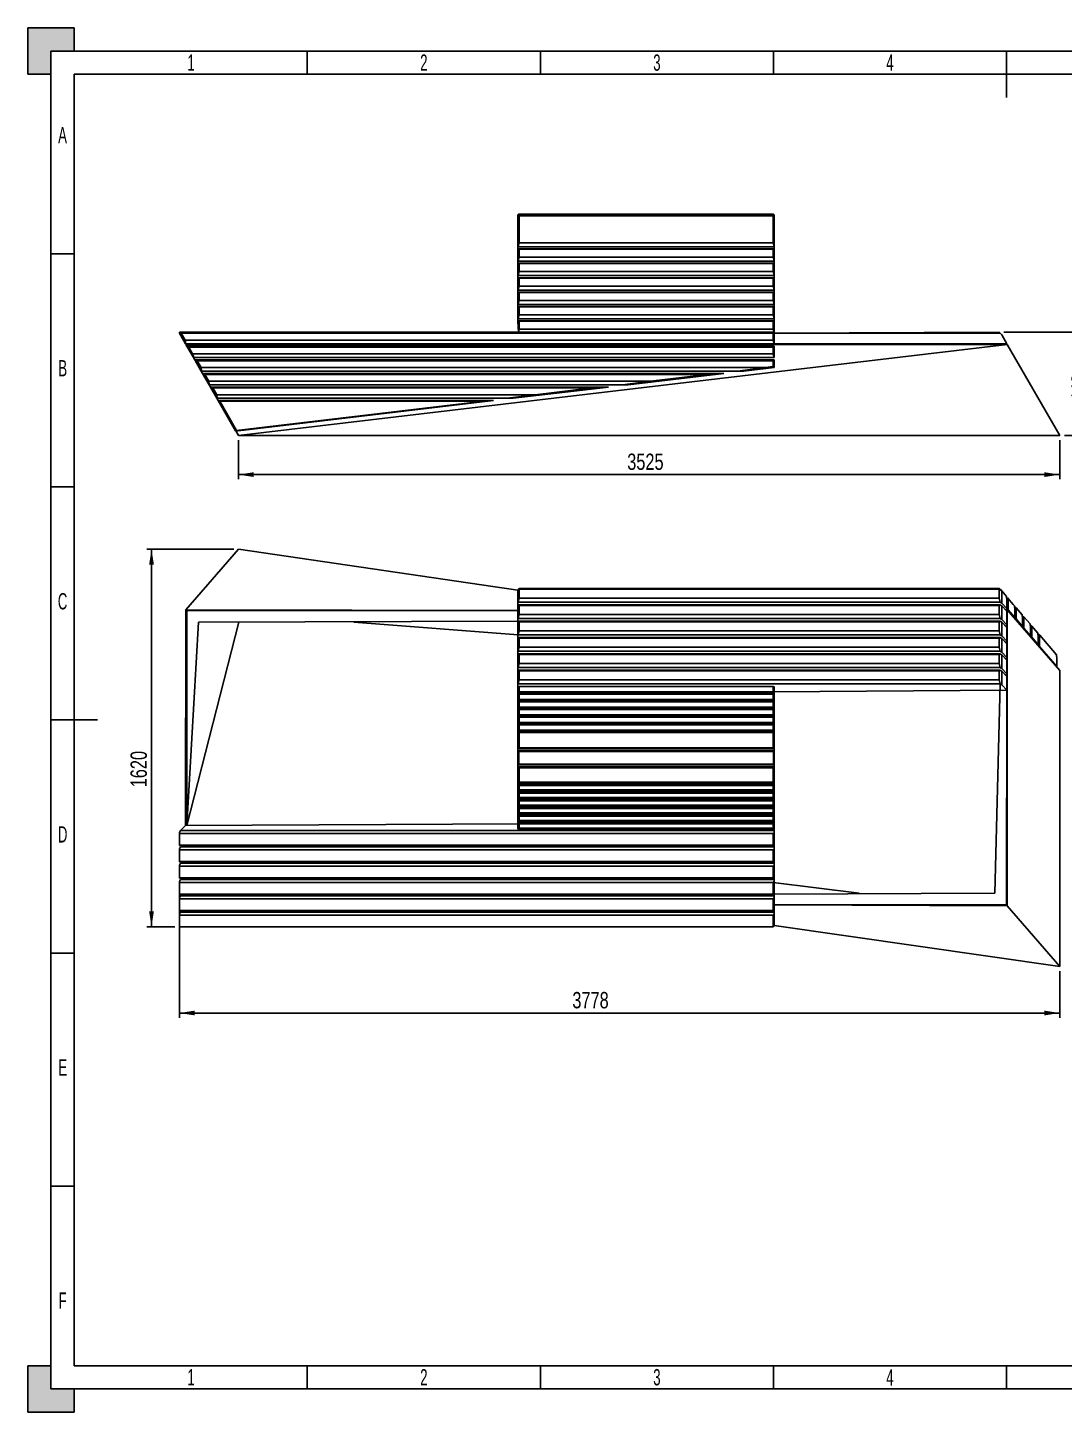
# Model space of a CAD drawing. Extents: x 0 to 420, y 0 to 297.
# Drawn here: x 0 to 222.5, y 0 to 297 of the extents above; entities that cross this region are included whole.
import ezdxf

# ---------------------------------------------------------------- set-up
doc = ezdxf.new("R2010")
doc.units = 0
doc.layers.get('0').update_dxf_attribs({"linetype": 'CONTINUOUS'})
doc.styles.add('SLDTEXTSTYLE0', font='TXT', dxfattribs={"width": 0.75})
doc.styles.add('SLDTEXTSTYLE2', font='TXT', dxfattribs={"width": 0.605})
doc.dimstyles.new('SLDDIMSTYLE0', dxfattribs={"dimtxt": 3.5, "dimasz": 3.302, "dimexe": 0, "dimexo": 0.0625, "dimgap": 0.875, "dimtad": 1, "dimlfac": 20, "dimrnd": 1e-09, "dimzin": 12, "dimdsep": 46, "dimtxsty": 'SLDTEXTSTYLE0', "dimsah": 1, "dimcen": 0.09, "dimadec": 0, "dimazin": 0, "dimtfac": 1, "dimtmove": 0, "dimatfit": 0, "dimfxl": 1, "dimtolj": 1, "dimtzin": 12, "dimarcsym": 0})
doc.dimstyles.new('SLDDIMSTYLE1', dxfattribs={"dimtxt": 3.5, "dimasz": 3.302, "dimexe": 0, "dimexo": 0.0625, "dimgap": 0.875, "dimtad": 1, "dimdec": 0, "dimlfac": 20, "dimrnd": 1e-09, "dimzin": 12, "dimdsep": 46, "dimtxsty": 'SLDTEXTSTYLE0', "dimsah": 1, "dimcen": 0.09, "dimadec": 0, "dimazin": 0, "dimtfac": 1, "dimtdec": 0, "dimtofl": 0, "dimtmove": 0, "dimatfit": 3, "dimfxl": 1, "dimtolj": 1, "dimtzin": 12, "dimarcsym": 0})

# ---------------------------------------------------------------- blocks, each defined once
blk = doc.blocks.new('_D')
at = {"color": 7, "linetype": 'Continuous'}
for p, q in [((209.45, 231.71), (229.5, 231.71)), ((228.5, 231.71), (228.5, 209.56)), ((222.49, 209.56), (229.5, 209.56))]:
    blk.add_line(p, q, dxfattribs=at)
for points in [[(228.5, 231.71), (227.99, 228.41), (229.01, 228.41)], [(228.5, 209.56), (229.01, 212.86), (227.99, 212.86)]]:
    blk.add_solid(points, dxfattribs=at)
at = {"color": 7, "linetype": 'Continuous', "insert": (223.99, 216.83), "char_height": 3.5, "attachment_point": 1, "rotation": 90, "style": 'SLDTEXTSTYLE0'}
blk.add_mtext('443', dxfattribs=at)
blk = doc.blocks.new('_D_1')
at = {"color": 7, "linetype": 'Continuous'}
for p, q in [((45.24, 208.56), (45.24, 200.17)), ((221.49, 208.56), (221.49, 200.17)), ((221.49, 201.17), (45.24, 201.17))]:
    blk.add_line(p, q, dxfattribs=at)
for points in [[(45.24, 201.17), (48.55, 200.66), (48.55, 201.68)], [(221.49, 201.17), (218.18, 201.68), (218.18, 200.66)]]:
    blk.add_solid(points, dxfattribs=at)
at = {"color": 7, "linetype": 'Continuous', "insert": (128.67, 205.68), "char_height": 3.5, "attachment_point": 1, "style": 'SLDTEXTSTYLE0'}
blk.add_mtext('3525', dxfattribs=at)
blk = doc.blocks.new('_D_2')
at = {"color": 7, "linetype": 'Continuous'}
for p, q in [((44.24, 185.18), (25.61, 185.18)), ((26.61, 185.18), (26.61, 104.19)), ((31.64, 104.19), (25.61, 104.19))]:
    blk.add_line(p, q, dxfattribs=at)
for points in [[(26.61, 185.18), (26.1, 181.88), (27.12, 181.88)], [(26.61, 104.19), (27.12, 107.5), (26.1, 107.5)]]:
    blk.add_solid(points, dxfattribs=at)
at = {"color": 7, "linetype": 'Continuous', "insert": (22.1, 134.09), "char_height": 3.5, "attachment_point": 1, "rotation": 90, "style": 'SLDTEXTSTYLE0'}
blk.add_mtext('1620', dxfattribs=at)
blk = doc.blocks.new('_D_3')
at = {"color": 7, "linetype": 'Continuous'}
for p, q in [((32.58, 113.64), (32.58, 84.68)), ((221.49, 94.68), (221.49, 84.68)), ((32.58, 85.68), (221.49, 85.68))]:
    blk.add_line(p, q, dxfattribs=at)
for points in [[(32.58, 85.68), (35.88, 85.17), (35.88, 86.19)], [(221.49, 85.68), (218.18, 86.19), (218.18, 85.17)]]:
    blk.add_solid(points, dxfattribs=at)
at = {"color": 7, "linetype": 'Continuous', "insert": (116.9, 90.19), "char_height": 3.5, "attachment_point": 1, "style": 'SLDTEXTSTYLE0'}
blk.add_mtext('3778', dxfattribs=at)

msp = doc.modelspace()

# ---------------------------------------------------------------- hatches: boundary and pattern name
at = {"linetype": 'Continuous'}
for points in [[(10.04258, 292.03425), (10.04258, 297.03425), (0.04258, 297.03425), (0.04258, 287.03425), (5.04258, 287.03425), (5.04258, 292.03425)], [(5.04258, 10.03425), (0.04258, 10.03425), (0.04258, 0.03425), (10.04258, 0.03425), (10.04258, 5.03425), (5.04258, 5.03425)]]:
    msp.add_hatch(color=7, dxfattribs=at).paths.add_polyline_path(points, flags=0)

# ---------------------------------------------------------------- linework, layer by layer
at = {"color": 7, "linetype": 'Continuous'}
for p, q in [((0.04258, 297.03425), (0.04258, 287.03425)), ((10.04258, 297.03425), (0.04258, 297.03425)), ((10.04258, 292.03425), (10.04258, 297.03425)), ((415.04258, 292.03425), (5.04258, 292.03425)), ((5.04258, 292.03425), (5.04258, 5.03425)), ((5.04258, 287.03425), (5.04258, 292.03425)), ((5.04258, 292.03425), (10.04258, 292.03425)), ((60.04258, 287.03425), (60.04258, 292.03425)), ((110.04258, 292.03425), (110.04258, 287.03425)), ((160.04258, 287.03425), (160.04258, 292.03425)), ((210.04258, 292.03425), (210.04258, 282.03425)), ((0.04258, 287.03425), (5.04258, 287.03425)), ((410.04258, 287.03425), (10.04258, 287.03425)), ((10.04258, 287.03425), (10.04258, 10.03425)), ((105.38651, 257.02449), (105.23651, 256.8745)), ((105.23651, 256.8745), (160.23651, 256.8745)), ((105.23651, 256.8745), (105.23651, 256.6245)), ((105.23651, 256.6245), (105.33034, 256.71833)), ((105.23651, 250.00239), (105.23651, 256.6245)), ((105.33034, 256.71833), (105.48651, 256.65376)), ((105.33034, 256.71833), (160.14267, 256.71833)), ((105.38651, 257.02449), (160.08651, 257.02449)), ((105.48651, 256.65376), (105.48651, 250.89757)), ((159.98651, 256.65376), (105.48651, 256.65376)), ((159.98651, 256.65376), (160.14267, 256.71833)), ((159.98651, 250.89757), (159.98651, 256.65376)), ((160.23651, 256.8745), (160.08651, 257.02449)), ((160.14267, 256.71833), (160.23651, 256.6245)), ((160.23651, 256.6245), (160.23651, 256.8745)), ((160.23651, 256.6245), (160.23651, 250.00239)), ((105.27221, 250.0381), (105.23651, 250.00239)), ((105.23651, 249.48735), (105.23651, 250.00239)), ((105.23651, 249.48735), (105.33034, 249.58119)), ((105.23651, 246.91216), (105.23651, 249.48735)), ((105.27221, 250.0381), (105.48651, 250.89757)), ((160.2008, 250.0381), (105.27221, 250.0381)), ((105.33034, 249.58119), (105.48651, 249.51661)), ((105.33034, 249.58119), (160.14267, 249.58119)), ((105.48651, 250.89757), (159.98651, 250.89757)), ((105.48651, 249.51661), (105.48651, 247.80735)), ((159.98651, 249.51661), (105.48651, 249.51661)), ((159.98651, 250.89757), (160.2008, 250.0381)), ((159.98651, 249.51661), (160.14267, 249.58119)), ((159.98651, 247.80735), (159.98651, 249.51661)), ((160.14267, 249.58119), (160.23651, 249.48735)), ((160.23651, 250.00239), (160.2008, 250.0381)), ((160.23651, 250.00239), (160.23651, 249.48735)), ((160.23651, 249.48735), (160.23651, 246.91216)), ((5.04258, 248.53425), (10.04258, 248.53425)), ((105.27221, 246.94787), (105.23651, 246.91216)), ((105.23651, 246.39712), (105.23651, 246.91216)), ((105.27221, 246.94787), (105.48651, 247.80735)), ((160.2008, 246.94787), (105.27221, 246.94787)), ((105.48651, 247.80735), (159.98651, 247.80735)), ((159.98651, 247.80735), (160.2008, 246.94787)), ((160.23651, 246.91216), (160.2008, 246.94787)), ((160.23651, 246.91216), (160.23651, 246.39712)), ((105.23651, 246.39712), (105.33034, 246.49096)), ((105.23651, 243.82193), (105.23651, 246.39712)), ((105.27221, 243.85764), (105.23651, 243.82193)), ((105.23651, 243.30689), (105.23651, 243.82193)), ((105.48651, 244.71712), (105.27221, 243.85764)), ((160.2008, 243.85764), (105.27221, 243.85764)), ((105.33034, 246.49096), (105.48651, 246.42639)), ((105.33034, 246.49096), (160.14267, 246.49096)), ((105.48651, 246.42639), (105.48651, 244.71712)), ((159.98651, 246.42639), (105.48651, 246.42639)), ((105.48651, 244.71712), (159.98651, 244.71712)), ((160.14267, 246.49096), (159.98651, 246.42639)), ((159.98651, 244.71712), (159.98651, 246.42639)), ((159.98651, 244.71712), (160.2008, 243.85764)), ((160.14267, 246.49096), (160.23651, 246.39712)), ((160.23651, 243.82193), (160.2008, 243.85764)), ((160.23651, 246.39712), (160.23651, 243.82193)), ((160.23651, 243.82193), (160.23651, 243.30689)), ((105.23651, 243.30689), (105.33034, 243.40073)), ((105.23651, 240.7317), (105.23651, 243.30689)), ((105.27221, 240.76741), (105.23651, 240.7317)), ((105.23651, 240.21666), (105.23651, 240.7317)), ((105.48651, 241.62689), (105.27221, 240.76741)), ((160.2008, 240.76741), (105.27221, 240.76741)), ((105.33034, 243.40073), (105.48651, 243.33616)), ((105.33034, 243.40073), (160.14267, 243.40073)), ((105.48651, 243.33616), (105.48651, 241.62689)), ((159.98651, 243.33616), (105.48651, 243.33616)), ((105.48651, 241.62689), (159.98651, 241.62689)), ((160.14267, 243.40073), (159.98651, 243.33616)), ((159.98651, 241.62689), (159.98651, 243.33616)), ((159.98651, 241.62689), (160.2008, 240.76741)), ((160.14267, 243.40073), (160.23651, 243.30689)), ((160.23651, 240.7317), (160.2008, 240.76741)), ((160.23651, 243.30689), (160.23651, 240.7317)), ((160.23651, 240.7317), (160.23651, 240.21666)), ((105.23651, 240.21666), (105.33034, 240.3105)), ((105.23651, 237.64147), (105.23651, 240.21666)), ((105.27221, 237.67718), (105.23651, 237.64147)), ((105.23651, 237.12644), (105.23651, 237.64147)), ((105.48651, 238.53666), (105.27221, 237.67718)), ((160.2008, 237.67718), (105.27221, 237.67718)), ((105.33034, 240.3105), (105.48651, 240.24593)), ((105.33034, 240.3105), (160.14267, 240.3105)), ((105.48651, 240.24593), (105.48651, 238.53666)), ((159.98651, 240.24593), (105.48651, 240.24593)), ((105.48651, 238.53666), (159.98651, 238.53666)), ((160.14267, 240.3105), (159.98651, 240.24593)), ((159.98651, 238.53666), (159.98651, 240.24593)), ((159.98651, 238.53666), (160.2008, 237.67718)), ((160.14267, 240.3105), (160.23651, 240.21666)), ((160.23651, 237.64147), (160.2008, 237.67718)), ((160.23651, 240.21666), (160.23651, 237.64147)), ((160.23651, 237.64147), (160.23651, 237.12644)), ((105.23651, 237.12644), (105.33034, 237.22027)), ((105.23651, 234.55125), (105.23651, 237.12644)), ((105.48651, 235.44643), (105.27221, 234.58695)), ((105.33034, 237.22027), (105.48651, 237.1557)), ((105.33034, 237.22027), (160.14267, 237.22027)), ((105.48651, 237.1557), (105.48651, 235.44643)), ((159.98651, 237.1557), (105.48651, 237.1557)), ((105.48651, 235.44643), (159.98651, 235.44643)), ((160.14267, 237.22027), (159.98651, 237.1557)), ((159.98651, 235.44643), (159.98651, 237.1557)), ((159.98651, 235.44643), (160.2008, 234.58695)), ((160.14267, 237.22027), (160.23651, 237.12644)), ((160.23651, 237.12644), (160.23651, 234.55125)), ((32.63954, 231.71102), (32.58153, 231.49451)), ((32.98347, 231.50376), (32.63954, 231.71102)), ((32.63954, 231.71102), (159.98651, 231.71102)), ((105.27221, 234.58695), (105.23651, 234.55125)), ((105.23651, 234.03621), (105.23651, 234.55125)), ((105.23651, 234.03621), (105.33034, 234.13004)), ((105.32564, 231.71102), (105.23651, 234.03621)), ((160.2008, 234.58695), (105.27221, 234.58695)), ((105.48651, 232.3562), (105.32564, 231.71102)), ((105.33034, 234.13004), (105.48651, 234.06547)), ((105.33034, 234.13004), (160.14267, 234.13004)), ((105.48651, 234.06547), (105.48651, 232.3562)), ((159.98651, 234.06547), (105.48651, 234.06547)), ((105.48651, 232.3562), (159.98651, 232.3562)), ((160.14267, 234.13004), (159.98651, 234.06547)), ((159.98651, 232.3562), (159.98651, 234.06547)), ((159.98651, 232.3562), (160.23651, 231.49673)), ((159.98651, 231.71102), (159.98651, 231.50376)), ((160.23651, 231.46102), (159.98651, 231.71102)), ((160.14267, 234.13004), (160.23651, 234.03621)), ((160.23651, 234.55125), (160.2008, 234.58695)), ((160.23651, 234.55125), (160.23651, 234.03621)), ((160.23651, 234.03621), (160.23651, 231.46102)), ((160.23651, 231.49673), (208.4482, 231.71102)), ((208.66249, 231.49673), (208.4482, 231.71102)), ((32.98347, 231.50376), (32.58153, 231.49451)), ((33.89991, 229.21102), (32.58153, 231.49451)), ((159.98651, 231.50376), (32.98347, 231.50376)), ((32.98347, 231.50376), (33.86374, 229.97909)), ((33.86374, 229.97909), (159.98651, 229.97909)), ((33.86374, 229.97909), (33.95551, 229.21102)), ((33.95551, 229.21102), (33.89991, 229.21102)), ((160.19377, 229.21102), (33.95551, 229.21102)), ((33.98651, 229.06102), (34.18858, 228.71102)), ((33.98651, 229.06102), (210.22818, 229.06102)), ((35.58458, 226.29306), (34.18858, 228.71102)), ((34.18858, 228.71102), (34.34843, 228.71102)), ((34.34843, 228.71102), (160.1358, 228.71102)), ((34.34843, 228.71102), (34.5854, 228.50376)), ((36.57311, 229.06102), (36.57311, 229.21102)), ((45.24483, 209.56102), (210.22818, 229.06102)), ((154.73651, 229.06102), (154.73651, 229.21102)), ((155.23651, 229.06102), (155.23651, 229.21102)), ((159.98651, 229.97909), (159.98651, 231.50376)), ((160.23651, 231.46102), (159.98651, 231.50376)), ((160.19377, 229.21102), (159.98651, 229.97909)), ((159.98651, 228.50376), (160.1358, 228.71102)), ((160.1358, 228.71102), (160.23651, 228.71102)), ((160.23651, 229.21102), (160.19377, 229.21102)), ((208.66249, 231.49673), (160.23651, 231.49673)), ((160.23651, 231.46102), (160.23651, 229.21102)), ((160.23651, 229.21102), (210.14157, 229.21102)), ((160.23651, 228.71102), (160.23651, 226.29306)), ((207.64158, 229.06102), (207.64158, 229.21102)), ((209.0397, 231.11951), (208.66249, 231.49673)), ((209.0397, 231.11951), (210.14157, 229.21102)), ((210.22818, 229.06102), (221.48651, 209.56102)), ((159.98651, 228.50376), (34.5854, 228.50376)), ((34.5854, 228.50376), (35.41831, 227.06113)), ((35.69889, 226.29306), (35.41831, 227.06113)), ((35.41831, 227.06113), (159.98651, 227.06113)), ((35.58458, 226.29306), (35.87326, 225.79306)), ((35.69889, 226.29306), (35.58458, 226.29306)), ((160.19377, 226.29306), (35.69889, 226.29306)), ((35.87326, 225.79306), (36.02721, 225.79306)), ((37.26927, 223.3751), (35.87326, 225.79306)), ((36.4002, 225.5858), (36.02721, 225.79306)), ((36.02721, 225.79306), (160.1358, 225.79306)), ((159.98651, 227.06113), (159.98651, 228.50376)), ((159.98651, 227.06113), (160.19377, 226.29306)), ((160.1358, 225.79306), (159.98651, 225.5858)), ((160.1358, 225.79306), (160.23651, 225.79306)), ((160.23651, 226.29306), (160.19377, 226.29306)), ((160.23651, 225.79306), (160.23651, 224.29907)), ((36.4002, 225.5858), (37.23311, 224.14317)), ((159.98651, 225.5858), (36.4002, 225.5858)), ((37.23311, 224.14317), (37.32487, 223.3751)), ((37.23311, 224.14317), (158.32898, 224.14317)), ((37.26927, 223.3751), (37.55795, 222.8751)), ((37.32487, 223.3751), (37.26927, 223.3751)), ((152.31847, 223.3751), (37.32487, 223.3751)), ((37.55795, 222.8751), (37.7119, 222.8751)), ((38.95395, 220.45715), (37.55795, 222.8751)), ((38.08489, 222.66784), (37.7119, 222.8751)), ((37.7119, 222.8751), (147.95169, 222.8751)), ((149.37153, 222.8751), (128.91396, 220.45715)), ((147.95169, 222.8751), (145.84669, 222.66784)), ((147.95169, 222.8751), (149.37153, 222.8751)), ((152.31847, 223.3751), (158.32898, 224.14317)), ((153.60187, 223.3751), (152.31847, 223.3751)), ((160.23651, 224.15928), (153.60187, 223.3751)), ((158.32898, 224.14317), (159.98651, 224.33908)), ((159.98651, 224.33908), (159.98651, 225.5858)), ((160.23651, 224.29907), (159.98651, 224.33908)), ((160.23651, 224.29907), (160.23651, 224.15928)), ((38.08489, 222.66784), (38.91779, 221.22522)), ((145.84669, 222.66784), (38.08489, 222.66784)), ((38.91779, 221.22522), (39.00956, 220.45715)), ((38.91779, 221.22522), (133.64106, 221.22522)), ((38.95395, 220.45715), (39.24263, 219.95715)), ((39.00956, 220.45715), (38.95395, 220.45715)), ((127.63056, 220.45715), (39.00956, 220.45715)), ((39.24263, 219.95715), (39.39658, 219.95715)), ((40.63864, 217.53919), (39.24263, 219.95715)), ((39.76957, 219.74989), (39.39658, 219.95715)), ((39.39658, 219.95715), (123.26377, 219.95715)), ((124.68362, 219.95715), (104.22604, 217.53919)), ((123.26377, 219.95715), (121.15877, 219.74989)), ((123.26377, 219.95715), (124.68362, 219.95715)), ((127.63056, 220.45715), (133.64106, 221.22522)), ((128.91396, 220.45715), (127.63056, 220.45715)), ((133.64106, 221.22522), (145.84669, 222.66784)), ((39.76957, 219.74989), (40.60247, 218.30726)), ((121.15877, 219.74989), (39.76957, 219.74989)), ((40.60247, 218.30726), (40.69424, 217.53919)), ((40.60247, 218.30726), (108.95315, 218.30726)), ((40.63864, 217.53919), (40.92731, 217.03919)), ((40.69424, 217.53919), (40.63864, 217.53919)), ((102.94264, 217.53919), (40.69424, 217.53919)), ((44.65437, 210.58373), (40.92731, 217.03919)), ((40.92731, 217.03919), (41.01968, 217.03919)), ((41.01968, 217.03919), (41.24348, 216.91483)), ((41.01968, 217.03919), (99.1438, 217.03919)), ((41.24348, 216.91483), (44.86148, 210.64828)), ((97.8808, 216.91483), (41.24348, 216.91483)), ((44.86148, 210.64828), (97.8808, 216.91483)), ((99.9957, 217.03919), (45.18595, 210.56102)), ((97.8808, 216.91483), (99.1438, 217.03919)), ((99.1438, 217.03919), (99.9957, 217.03919)), ((102.94264, 217.53919), (108.95315, 218.30726)), ((104.22604, 217.53919), (102.94264, 217.53919)), ((108.95315, 218.30726), (121.15877, 219.74989)), ((44.86148, 210.64828), (44.65437, 210.58373)), ((44.66749, 210.56102), (44.65437, 210.58373)), ((44.66749, 210.56102), (45.24483, 209.56102)), ((45.18595, 210.56102), (44.66749, 210.56102)), ((221.48651, 209.56102), (45.24483, 209.56102)), ((10.04258, 198.53425), (5.04258, 198.53425)), ((33.98651, 172.18175), (45.24483, 185.18175)), ((45.24483, 185.18175), (105.23651, 176.3803)), ((105.48651, 176.74978), (105.23651, 176.3803)), ((105.48651, 176.60048), (105.23651, 176.3803)), ((105.23651, 173.78369), (105.23651, 176.3803)), ((105.48651, 176.74978), (105.48651, 176.60048)), ((105.48651, 176.74978), (208.50723, 176.74978)), ((208.4482, 176.60048), (105.48651, 176.60048)), ((105.48651, 176.60048), (105.48651, 174.66462)), ((208.50723, 176.74978), (208.4482, 176.60048)), ((209.0397, 176.21796), (208.4482, 176.60048)), ((208.4482, 174.66462), (208.4482, 176.60048)), ((209.0397, 176.21796), (208.50723, 176.74978)), ((209.0397, 176.21796), (209.0397, 173.57849)), ((210.05208, 175.03523), (209.0397, 176.21796)), ((105.27221, 173.80514), (105.23651, 173.78369)), ((105.23651, 173.20037), (105.23651, 173.78369)), ((105.23651, 173.20037), (105.33034, 173.25675)), ((105.23651, 170.28378), (105.23651, 173.20037)), ((105.48651, 174.66462), (105.27221, 173.80514)), ((208.66249, 173.80514), (105.27221, 173.80514)), ((105.48651, 173.10058), (105.33034, 173.25675)), ((105.33034, 173.25675), (208.60436, 173.25675)), ((105.48651, 174.66462), (208.4482, 174.66462)), ((208.4482, 173.10058), (105.48651, 173.10058)), ((105.48651, 173.10058), (105.48651, 171.16472)), ((208.4482, 174.66462), (208.66249, 173.80514)), ((208.60436, 173.25675), (208.4482, 173.10058)), ((208.4482, 171.16472), (208.4482, 173.10058)), ((208.60436, 173.25675), (209.0397, 172.99517)), ((209.0397, 173.57849), (208.66249, 173.80514)), ((209.0397, 173.57849), (210.14157, 172.43175)), ((209.0397, 172.99517), (209.0397, 170.07859)), ((209.0397, 172.99517), (210.14157, 171.84843)), ((209.8213, 172.18175), (210.14157, 172.43175)), ((210.14157, 174.23775), (210.05208, 175.03523)), ((210.1035, 174.57696), (210.29288, 174.72626)), ((210.39973, 174.57696), (210.1035, 174.57696)), ((210.14157, 172.43175), (210.14157, 174.23775)), ((210.39973, 174.57696), (210.29288, 174.72626)), ((210.29288, 174.72626), (211.48303, 173.33582)), ((210.43025, 174.53743), (210.39973, 174.57696)), ((210.43025, 174.53743), (210.43025, 172.17787)), ((211.74399, 173.00261), (210.43025, 174.53743)), ((211.48303, 173.33582), (211.74399, 173.00261)), ((211.82626, 172.26957), (211.74399, 173.00261)), ((211.77143, 172.75807), (211.92397, 172.75807)), ((212.11493, 172.60877), (211.77143, 172.75807)), ((211.82626, 172.26957), (211.82626, 170.54694)), ((212.12061, 172.6186), (211.92397, 172.75807)), ((212.12061, 172.6186), (212.11493, 172.60877)), ((212.11493, 172.60877), (212.11493, 170.20968)), ((213.42144, 171.09885), (212.12061, 172.6186)), ((33.98651, 172.18175), (33.89991, 125.93125)), ((105.23651, 172.00147), (33.98651, 172.18175)), ((105.23651, 172.00147), (34.15971, 172.00147)), ((34.15971, 172.00147), (34.15971, 125.93125)), ((34.15971, 125.93125), (45.33144, 169.50147)), ((36.65971, 169.50147), (34.15971, 125.93125)), ((105.23651, 169.70047), (36.65971, 169.50147)), ((105.27221, 166.80534), (69.9853, 169.50147)), ((105.27221, 170.30524), (105.23651, 170.28378)), ((105.23651, 169.70047), (105.23651, 170.28378)), ((105.23651, 169.70047), (105.33034, 169.75685)), ((105.23651, 166.78389), (105.23651, 169.70047)), ((105.48651, 171.16472), (105.27221, 170.30524)), ((208.66249, 170.30524), (105.27221, 170.30524)), ((105.48651, 169.60068), (105.33034, 169.75685)), ((105.33034, 169.75685), (208.60436, 169.75685)), ((105.48651, 171.16472), (208.4482, 171.16472)), ((208.4482, 169.60068), (105.48651, 169.60068)), ((105.48651, 169.60068), (105.48651, 167.66482)), ((208.66249, 170.30524), (208.4482, 171.16472)), ((208.4482, 169.60068), (208.60436, 169.75685)), ((208.4482, 167.66482), (208.4482, 169.60068)), ((208.60436, 169.75685), (209.0397, 169.49527)), ((209.0397, 170.07859), (208.66249, 170.30524)), ((209.0397, 170.07859), (210.14157, 168.93185)), ((209.0397, 169.49527), (209.0397, 166.57869)), ((209.0397, 169.49527), (210.14157, 168.34853)), ((210.22818, 172.18175), (209.8213, 172.18175)), ((210.05497, 172.00147), (210.05497, 172.00147)), ((210.05497, 172.00147), (210.05497, 172.00147)), ((210.14157, 168.93185), (210.14157, 171.84843)), ((210.22818, 108.68175), (210.22818, 172.18175)), ((210.22818, 172.18175), (221.48651, 159.18175)), ((210.22818, 172.18175), (210.43025, 172.17787)), ((210.43025, 172.17787), (211.82626, 170.54694)), ((211.82626, 170.54694), (211.82626, 170.54694)), ((212.11493, 170.20968), (212.11493, 170.20968)), ((212.11493, 170.20968), (213.51094, 168.57875)), ((213.51094, 170.30138), (213.42144, 171.09885)), ((213.47287, 170.64058), (213.60865, 170.78988)), ((213.79962, 170.64058), (213.47287, 170.64058)), ((213.51094, 168.57875), (213.51094, 170.30138)), ((213.80529, 170.65041), (213.60865, 170.78988)), ((213.80529, 170.65041), (213.79962, 170.64058)), ((213.79962, 170.64058), (213.79962, 168.2415)), ((215.10613, 169.13066), (213.80529, 170.65041)), ((105.27221, 166.80534), (105.23651, 166.78389)), ((105.23651, 166.20057), (105.23651, 166.78389)), ((105.27221, 166.80534), (105.48651, 167.66482)), ((208.66249, 166.80534), (105.27221, 166.80534)), ((105.48651, 167.66482), (208.4482, 167.66482)), ((208.66249, 166.80534), (208.4482, 167.66482)), ((209.0397, 166.57869), (208.66249, 166.80534)), ((209.0397, 166.57869), (210.14157, 165.43195)), ((210.14157, 168.34853), (210.05497, 168.93185)), ((210.05497, 168.93185), (210.14157, 168.93185)), ((210.14157, 168.34853), (210.14157, 165.43195)), ((213.51094, 168.57875), (213.51094, 168.57875)), ((213.79962, 168.2415), (215.19562, 166.61056)), ((213.79962, 168.2415), (213.79962, 168.2415)), ((215.19562, 168.33319), (215.10613, 169.13066)), ((215.15755, 168.6724), (215.29333, 168.82169)), ((215.4843, 168.6724), (215.15755, 168.6724)), ((215.19562, 166.61056), (215.19562, 168.33319)), ((215.19562, 166.61056), (215.19562, 166.61056)), ((215.29333, 168.82169), (215.48998, 168.68223)), ((215.48998, 168.68223), (215.4843, 168.6724)), ((215.4843, 168.6724), (215.4843, 166.27331)), ((216.79081, 167.16248), (215.48998, 168.68223)), ((216.88031, 166.36501), (216.79081, 167.16248)), ((216.82548, 166.85351), (216.97802, 166.85351)), ((217.16898, 166.70421), (216.82548, 166.85351)), ((216.88031, 166.36501), (216.88031, 164.64238)), ((216.97802, 166.85351), (217.17466, 166.71404)), ((217.17466, 166.71404), (217.16898, 166.70421)), ((217.16898, 166.70421), (217.16898, 164.30512)), ((220.77352, 162.50954), (217.17466, 166.71404)), ((105.23651, 166.20057), (105.33034, 166.25695)), ((105.23651, 163.28398), (105.23651, 166.20057)), ((105.48651, 164.16492), (105.27221, 163.30544)), ((105.48651, 166.10078), (105.33034, 166.25695)), ((105.33034, 166.25695), (208.60436, 166.25695)), ((105.48651, 166.10078), (105.48651, 164.16492)), ((208.4482, 166.10078), (105.48651, 166.10078)), ((105.48651, 164.16492), (208.4482, 164.16492)), ((208.60436, 166.25695), (208.4482, 166.10078)), ((208.4482, 164.16492), (208.4482, 166.10078)), ((208.66249, 163.30544), (208.4482, 164.16492)), ((208.60436, 166.25695), (209.0397, 165.99537)), ((209.0397, 165.99537), (209.0397, 163.07879)), ((209.0397, 165.99537), (210.14157, 164.84863)), ((210.14157, 164.84863), (210.05497, 165.43195)), ((210.05497, 165.43195), (210.14157, 165.43195)), ((210.14157, 164.84863), (210.14157, 161.93205)), ((215.4843, 166.27331), (216.88031, 164.64238)), ((215.4843, 166.27331), (215.4843, 166.27331)), ((216.88031, 164.64238), (216.88031, 164.64238)), ((217.16898, 164.30512), (220.86896, 159.9825)), ((217.16898, 164.30512), (217.16898, 164.30512)), ((105.27221, 163.30544), (105.23651, 163.28398)), ((105.23651, 162.70067), (105.23651, 163.28398)), ((105.23651, 162.70067), (105.33034, 162.75705)), ((105.23651, 159.78408), (105.23651, 162.70067)), ((208.66249, 163.30544), (105.27221, 163.30544)), ((105.48651, 160.66502), (105.27221, 159.80554)), ((105.48651, 162.60088), (105.33034, 162.75705)), ((105.33034, 162.75705), (208.60436, 162.75705)), ((208.4482, 162.60088), (105.48651, 162.60088)), ((105.48651, 162.60088), (105.48651, 160.66502)), ((105.48651, 160.66502), (208.4482, 160.66502)), ((208.60436, 162.75705), (208.4482, 162.60088)), ((208.4482, 160.66502), (208.4482, 162.60088)), ((208.66249, 159.80554), (208.4482, 160.66502)), ((208.60436, 162.75705), (209.0397, 162.49547)), ((209.0397, 163.07879), (208.66249, 163.30544)), ((209.0397, 163.07879), (210.14157, 161.93205)), ((209.0397, 162.49547), (209.0397, 159.57889)), ((209.0397, 162.49547), (210.14157, 161.34873)), ((210.14157, 161.34873), (210.05497, 161.93205)), ((210.05497, 161.93205), (210.14157, 161.93205)), ((210.14157, 161.34873), (210.14157, 158.43215)), ((220.86896, 161.71982), (220.77352, 162.50954)), ((220.86896, 159.9825), (220.86896, 161.71982)), ((105.27221, 159.80554), (105.23651, 159.78408)), ((105.23651, 159.20077), (105.23651, 159.78408)), ((105.23651, 159.20077), (105.33034, 159.25715)), ((105.23651, 156.28418), (105.23651, 159.20077)), ((208.66249, 159.80554), (105.27221, 159.80554)), ((105.48651, 159.10098), (105.33034, 159.25715)), ((105.33034, 159.25715), (208.60436, 159.25715)), ((105.48651, 159.10098), (105.48651, 157.16512)), ((208.4482, 159.10098), (105.48651, 159.10098)), ((208.60436, 159.25715), (208.4482, 159.10098)), ((208.4482, 157.16512), (208.4482, 159.10098)), ((208.60436, 159.25715), (209.0397, 158.99557)), ((209.0397, 159.57889), (208.66249, 159.80554)), ((209.0397, 159.57889), (210.14157, 158.43215)), ((209.0397, 158.99557), (209.0397, 156.07899)), ((209.0397, 158.99557), (210.14157, 157.84883)), ((210.14157, 157.84883), (210.05497, 158.43215)), ((210.05497, 158.43215), (210.14157, 158.43215)), ((210.14157, 157.84883), (210.14157, 154.93225)), ((220.86896, 159.9825), (220.86896, 159.9825)), ((221.48651, 95.68175), (221.48651, 159.18175)), ((105.27221, 156.30564), (105.23651, 156.28418)), ((105.23651, 155.63035), (105.23651, 156.28418)), ((105.23651, 155.63035), (105.48651, 155.73372)), ((105.23651, 154.33161), (105.23651, 155.63035)), ((105.48651, 157.16512), (105.27221, 156.30564)), ((208.66249, 156.30564), (105.27221, 156.30564)), ((105.27221, 154.35307), (105.48651, 154.56736)), ((105.48651, 157.16512), (208.4482, 157.16512)), ((105.48651, 155.73372), (105.48651, 154.56736)), ((159.98651, 155.73372), (105.48651, 155.73372)), ((105.48651, 154.56736), (159.98651, 154.56736)), ((159.98651, 154.56736), (159.98651, 155.73372)), ((159.98651, 155.73372), (160.23651, 155.63035)), ((159.98651, 154.56736), (210.14157, 154.93225)), ((159.98651, 154.56736), (160.2008, 154.35307)), ((160.23651, 155.63035), (160.23651, 154.33161)), ((207.55497, 111.36203), (208.66249, 156.30564)), ((208.66249, 156.30564), (208.4482, 157.16512)), ((209.0397, 156.07899), (208.66249, 156.30564)), ((209.0397, 156.07899), (210.14157, 154.93225)), ((210.05497, 108.86203), (210.14157, 154.93225)), ((105.27221, 154.35307), (105.23651, 154.33161)), ((105.23651, 153.98724), (105.23651, 154.33161)), ((105.23651, 153.98724), (105.48651, 154.09061)), ((105.23651, 152.68851), (105.23651, 153.98724)), ((105.27221, 152.70997), (105.23651, 152.68851)), ((105.23651, 152.34414), (105.23651, 152.68851)), ((105.23651, 152.34414), (105.48651, 152.44751)), ((105.23651, 151.04541), (105.23651, 152.34414)), ((160.2008, 154.35307), (105.27221, 154.35307)), ((105.27221, 152.70997), (105.48651, 152.92426)), ((160.2008, 152.70997), (105.27221, 152.70997)), ((105.48651, 154.09061), (105.48651, 152.92426)), ((159.98651, 154.09061), (105.48651, 154.09061)), ((105.48651, 152.92426), (159.98651, 152.92426)), ((105.48651, 152.44751), (105.48651, 151.28115)), ((159.98651, 152.44751), (105.48651, 152.44751)), ((159.98651, 152.92426), (159.98651, 154.09061)), ((159.98651, 154.09061), (160.23651, 153.98724)), ((159.98651, 152.92426), (160.2008, 152.70997)), ((159.98651, 151.28115), (159.98651, 152.44751)), ((159.98651, 152.44751), (160.23651, 152.34414)), ((160.23651, 154.33161), (160.2008, 154.35307)), ((160.23651, 152.68851), (160.2008, 152.70997)), ((160.23651, 154.33161), (160.23651, 153.98724)), ((160.23651, 153.98724), (160.23651, 152.68851)), ((160.23651, 152.68851), (160.23651, 152.34414)), ((160.23651, 152.34414), (160.23651, 151.04541)), ((5.04258, 148.53425), (15.04258, 148.53425)), ((105.27221, 151.06686), (105.23651, 151.04541)), ((105.23651, 150.70104), (105.23651, 151.04541)), ((105.23651, 150.70104), (105.48651, 150.8044)), ((105.23651, 149.4023), (105.23651, 150.70104)), ((105.27221, 149.42376), (105.23651, 149.4023)), ((105.23651, 149.05793), (105.23651, 149.4023)), ((105.23651, 149.05793), (105.48651, 149.1613)), ((105.23651, 147.7592), (105.23651, 149.05793)), ((105.27221, 151.06686), (105.48651, 151.28115)), ((160.2008, 151.06686), (105.27221, 151.06686)), ((105.27221, 149.42376), (105.48651, 149.63805)), ((160.2008, 149.42376), (105.27221, 149.42376)), ((105.48651, 151.28115), (159.98651, 151.28115)), ((105.48651, 150.8044), (105.48651, 149.63805)), ((159.98651, 150.8044), (105.48651, 150.8044)), ((105.48651, 149.63805), (159.98651, 149.63805)), ((105.48651, 149.1613), (105.48651, 147.99495)), ((159.98651, 149.1613), (105.48651, 149.1613)), ((159.98651, 151.28115), (160.2008, 151.06686)), ((159.98651, 149.63805), (159.98651, 150.8044)), ((159.98651, 150.8044), (160.23651, 150.70104)), ((159.98651, 149.63805), (160.2008, 149.42376)), ((159.98651, 147.99495), (159.98651, 149.1613)), ((159.98651, 149.1613), (160.23651, 149.05793)), ((160.23651, 151.04541), (160.2008, 151.06686)), ((160.23651, 149.4023), (160.2008, 149.42376)), ((160.23651, 151.04541), (160.23651, 150.70104)), ((160.23651, 150.70104), (160.23651, 149.4023)), ((160.23651, 149.4023), (160.23651, 149.05793)), ((160.23651, 149.05793), (160.23651, 147.7592)), ((105.27221, 147.78066), (105.23651, 147.7592)), ((105.23651, 147.41483), (105.23651, 147.7592)), ((105.23651, 147.41483), (105.48651, 147.5182)), ((105.23651, 146.1161), (105.23651, 147.41483)), ((105.27221, 146.13755), (105.23651, 146.1161)), ((105.23651, 145.77172), (105.23651, 146.1161)), ((105.23651, 145.77172), (105.48651, 145.87509)), ((105.23651, 142.32121), (105.23651, 145.77172)), ((105.27221, 147.78066), (105.48651, 147.99495)), ((160.2008, 147.78066), (105.27221, 147.78066)), ((105.48651, 146.35184), (105.27221, 146.13755)), ((160.2008, 146.13755), (105.27221, 146.13755)), ((105.48651, 147.99495), (159.98651, 147.99495)), ((105.48651, 147.5182), (105.48651, 146.35184)), ((159.98651, 147.5182), (105.48651, 147.5182)), ((105.48651, 146.35184), (159.98651, 146.35184)), ((105.48651, 145.87509), (105.48651, 142.55696)), ((159.98651, 145.87509), (105.48651, 145.87509)), ((159.98651, 147.99495), (160.2008, 147.78066)), ((159.98651, 146.35184), (159.98651, 147.5182)), ((160.23651, 147.41483), (159.98651, 147.5182)), ((159.98651, 146.35184), (160.2008, 146.13755)), ((159.98651, 142.55696), (159.98651, 145.87509)), ((160.23651, 145.77172), (159.98651, 145.87509)), ((160.23651, 147.7592), (160.2008, 147.78066)), ((160.23651, 146.1161), (160.2008, 146.13755)), ((160.23651, 147.7592), (160.23651, 147.41483)), ((160.23651, 147.41483), (160.23651, 146.1161)), ((160.23651, 146.1161), (160.23651, 145.77172)), ((160.23651, 145.77172), (160.23651, 142.32121)), ((105.27221, 142.34266), (105.23651, 142.32121)), ((105.23651, 142.32121), (105.23651, 141.94644)), ((105.23651, 141.94644), (105.23651, 138.91706)), ((105.23651, 141.94644), (160.23651, 141.94644)), ((105.38651, 141.79644), (105.23651, 141.94644)), ((105.48651, 142.55696), (105.27221, 142.34266)), ((160.2008, 142.34266), (105.27221, 142.34266)), ((160.08651, 141.79644), (105.38651, 141.79644)), ((105.38651, 141.79644), (105.38651, 139.06706)), ((105.48651, 142.55696), (159.98651, 142.55696)), ((159.98651, 142.55696), (160.2008, 142.34266)), ((160.23651, 141.94644), (160.08651, 141.79644)), ((160.08651, 139.06706), (160.08651, 141.79644)), ((160.23651, 142.32121), (160.2008, 142.34266)), ((160.23651, 141.94644), (160.23651, 142.32121)), ((160.23651, 138.91706), (160.23651, 141.94644)), ((105.38651, 139.06706), (105.23651, 138.91706)), ((105.23651, 138.54229), (105.23651, 138.91706)), ((105.23651, 138.91706), (160.23651, 138.91706)), ((105.23651, 138.54229), (105.33034, 138.48591)), ((105.23651, 135.02125), (105.23651, 138.54229)), ((105.33034, 138.48591), (160.14267, 138.48591)), ((105.33034, 138.48591), (105.48651, 138.27471)), ((105.38651, 139.06706), (160.08651, 139.06706)), ((105.48651, 138.27471), (105.48651, 135.21409)), ((159.98651, 138.27471), (105.48651, 138.27471)), ((159.98651, 138.27471), (160.14267, 138.48591)), ((159.98651, 135.21409), (159.98651, 138.27471)), ((160.23651, 138.91706), (160.08651, 139.06706)), ((160.14267, 138.48591), (160.23651, 138.54229)), ((160.23651, 138.91706), (160.23651, 138.54229)), ((160.23651, 138.54229), (160.23651, 135.02125)), ((105.27221, 134.9998), (105.23651, 135.02125)), ((105.23651, 135.02125), (105.23651, 134.7474)), ((105.23651, 134.7474), (105.33034, 134.69102)), ((105.23651, 133.37815), (105.23651, 134.7474)), ((105.27221, 134.9998), (105.48651, 135.21409)), ((160.2008, 134.9998), (105.27221, 134.9998)), ((105.33034, 134.69102), (160.14267, 134.69102)), ((105.33034, 134.69102), (105.48651, 134.47982)), ((105.48651, 135.21409), (159.98651, 135.21409)), ((105.48651, 134.47982), (105.48651, 133.57098)), ((159.98651, 134.47982), (105.48651, 134.47982)), ((159.98651, 135.21409), (160.2008, 134.9998)), ((159.98651, 134.47982), (160.14267, 134.69102)), ((159.98651, 133.57098), (159.98651, 134.47982)), ((160.14267, 134.69102), (160.23651, 134.7474)), ((160.23651, 135.02125), (160.2008, 134.9998)), ((160.23651, 134.7474), (160.23651, 135.02125)), ((160.23651, 134.7474), (160.23651, 133.37815)), ((105.27221, 133.35669), (105.23651, 133.37815)), ((105.23651, 133.37815), (105.23651, 133.1043)), ((105.23651, 133.1043), (105.33034, 133.04792)), ((105.23651, 131.73504), (105.23651, 133.1043)), ((105.23651, 131.73504), (105.23651, 131.46119)), ((105.27221, 131.71359), (105.23651, 131.73504)), ((105.23651, 131.46119), (105.33034, 131.40481)), ((105.23651, 130.09194), (105.23651, 131.46119)), ((105.27221, 133.35669), (105.48651, 133.57098)), ((160.2008, 133.35669), (105.27221, 133.35669)), ((105.48651, 131.92788), (105.27221, 131.71359)), ((160.2008, 131.71359), (105.27221, 131.71359)), ((105.33034, 133.04792), (160.14267, 133.04792)), ((105.33034, 133.04792), (105.48651, 132.83671)), ((105.33034, 131.40481), (160.14267, 131.40481)), ((105.33034, 131.40481), (105.48651, 131.19361)), ((105.48651, 133.57098), (159.98651, 133.57098)), ((105.48651, 132.83671), (105.48651, 131.92788)), ((159.98651, 132.83671), (105.48651, 132.83671)), ((105.48651, 131.92788), (159.98651, 131.92788)), ((105.48651, 131.19361), (105.48651, 130.28478)), ((159.98651, 131.19361), (105.48651, 131.19361)), ((159.98651, 133.57098), (160.2008, 133.35669)), ((160.14267, 133.04792), (159.98651, 132.83671)), ((159.98651, 131.92788), (159.98651, 132.83671)), ((159.98651, 131.92788), (160.2008, 131.71359)), ((160.14267, 131.40481), (159.98651, 131.19361)), ((159.98651, 130.28478), (159.98651, 131.19361)), ((160.14267, 133.04792), (160.23651, 133.1043)), ((160.14267, 131.40481), (160.23651, 131.46119)), ((160.23651, 133.37815), (160.2008, 133.35669)), ((160.23651, 131.73504), (160.2008, 131.71359)), ((160.23651, 133.1043), (160.23651, 133.37815)), ((160.23651, 133.1043), (160.23651, 131.73504)), ((160.23651, 131.46119), (160.23651, 131.73504)), ((160.23651, 131.46119), (160.23651, 130.09194)), ((105.23651, 130.09194), (105.23651, 129.81809)), ((105.27221, 130.07048), (105.23651, 130.09194)), ((105.23651, 129.81809), (105.33034, 129.76171)), ((105.23651, 128.44884), (105.23651, 129.81809)), ((105.23651, 128.44884), (105.23651, 128.17499)), ((105.27221, 128.42738), (105.23651, 128.44884)), ((105.23651, 128.17499), (105.33034, 128.11861)), ((105.23651, 126.80573), (105.23651, 128.17499)), ((105.48651, 130.28478), (105.27221, 130.07048)), ((160.2008, 130.07048), (105.27221, 130.07048)), ((105.48651, 128.64167), (105.27221, 128.42738)), ((160.2008, 128.42738), (105.27221, 128.42738)), ((105.33034, 129.76171), (160.14267, 129.76171)), ((105.33034, 129.76171), (105.48651, 129.55051)), ((105.33034, 128.11861), (160.14267, 128.11861)), ((105.33034, 128.11861), (105.48651, 127.9074)), ((105.48651, 130.28478), (159.98651, 130.28478)), ((159.98651, 129.55051), (105.48651, 129.55051)), ((105.48651, 129.55051), (105.48651, 128.64167)), ((105.48651, 128.64167), (159.98651, 128.64167)), ((105.48651, 127.9074), (105.48651, 126.99857)), ((159.98651, 127.9074), (105.48651, 127.9074)), ((159.98651, 130.28478), (160.2008, 130.07048)), ((160.14267, 129.76171), (159.98651, 129.55051)), ((159.98651, 128.64167), (159.98651, 129.55051)), ((159.98651, 128.64167), (160.2008, 128.42738)), ((160.14267, 128.11861), (159.98651, 127.9074)), ((159.98651, 126.99857), (159.98651, 127.9074)), ((160.14267, 129.76171), (160.23651, 129.81809)), ((160.14267, 128.11861), (160.23651, 128.17499)), ((160.23651, 130.09194), (160.2008, 130.07048)), ((160.23651, 128.44884), (160.2008, 128.42738)), ((160.23651, 129.81809), (160.23651, 130.09194)), ((160.23651, 129.81809), (160.23651, 128.44884)), ((160.23651, 128.17499), (160.23651, 128.44884)), ((160.23651, 128.17499), (160.23651, 126.80573)), ((32.58153, 124.3956), (32.81815, 124.80545)), ((33.89991, 125.93125), (32.81815, 124.80545)), ((32.81815, 124.80545), (160.23651, 124.80545)), ((33.89991, 125.93125), (105.48651, 126.2643)), ((105.23651, 126.80573), (105.23651, 126.53188)), ((105.27221, 126.78428), (105.23651, 126.80573)), ((105.23651, 126.53188), (105.33034, 126.4755)), ((105.23651, 125.16263), (105.23651, 126.53188)), ((105.27221, 125.14117), (105.23651, 125.16263)), ((105.48651, 126.99857), (105.27221, 126.78428)), ((160.2008, 126.78428), (105.27221, 126.78428)), ((105.48651, 125.35547), (105.27221, 125.14117)), ((160.2008, 125.14117), (105.27221, 125.14117)), ((105.33034, 126.4755), (160.14267, 126.4755)), ((105.33034, 126.4755), (105.48651, 126.2643)), ((105.48651, 126.99857), (159.98651, 126.99857)), ((105.48651, 126.2643), (105.48651, 125.35547)), ((159.98651, 126.2643), (105.48651, 126.2643)), ((105.48651, 125.35547), (159.98651, 125.35547)), ((159.98651, 126.99857), (160.2008, 126.78428)), ((160.14267, 126.4755), (159.98651, 126.2643)), ((159.98651, 125.35547), (159.98651, 126.2643)), ((159.98651, 125.35547), (160.2008, 125.14117)), ((160.14267, 126.4755), (160.23651, 126.53188)), ((160.23651, 126.80573), (160.2008, 126.78428)), ((160.23651, 125.16263), (160.2008, 125.14117)), ((160.23651, 126.53188), (160.23651, 126.80573)), ((160.23651, 126.53188), (160.23651, 125.16263)), ((160.23651, 124.80545), (160.23651, 125.16263)), ((160.23651, 124.80545), (160.23651, 124.4291)), ((32.58153, 124.3956), (32.63954, 124.1791)), ((32.58153, 121.6426), (32.58153, 124.3956)), ((32.63954, 124.1791), (32.63954, 121.6947)), ((159.98651, 124.1791), (32.63954, 124.1791)), ((160.23651, 124.4291), (159.98651, 124.1791)), ((159.98651, 121.6947), (159.98651, 124.1791)), ((160.23651, 124.4291), (160.23651, 121.66273)), ((32.58212, 121.64127), (32.58153, 121.6426)), ((32.58153, 120.89571), (32.81815, 121.30555)), ((32.58153, 120.89571), (32.63954, 120.6792)), ((32.58153, 118.14271), (32.58153, 120.89571)), ((32.63954, 121.6947), (32.58212, 121.64127)), ((160.2008, 121.64127), (32.58212, 121.64127)), ((32.63954, 121.6947), (159.98651, 121.6947)), ((159.98651, 120.6792), (32.63954, 120.6792)), ((32.63954, 120.6792), (32.63954, 118.1948)), ((32.81815, 121.30555), (160.23651, 121.30555)), ((32.81815, 121.30555), (32.81815, 121.30555)), ((159.98651, 121.6947), (160.2008, 121.64127)), ((160.23651, 120.9292), (159.98651, 120.6792)), ((159.98651, 118.1948), (159.98651, 120.6792)), ((160.23651, 121.66273), (160.2008, 121.64127)), ((160.23651, 121.30555), (160.23651, 121.66273)), ((160.23651, 121.30555), (160.23651, 120.9292)), ((160.23651, 120.9292), (160.23651, 118.16283)), ((32.58212, 118.14137), (32.58153, 118.14271)), ((32.58153, 117.3958), (32.81815, 117.80565)), ((32.58153, 117.3958), (32.63954, 117.1793)), ((32.58153, 114.6428), (32.58153, 117.3958)), ((32.63954, 118.1948), (32.58212, 118.14137)), ((160.2008, 118.14137), (32.58212, 118.14137)), ((32.63954, 118.1948), (159.98651, 118.1948)), ((159.98651, 117.1793), (32.63954, 117.1793)), ((32.63954, 117.1793), (32.63954, 114.6949)), ((32.81815, 117.80565), (160.23651, 117.80565)), ((32.81815, 117.80565), (32.81815, 117.80565)), ((159.98651, 118.1948), (160.2008, 118.14137)), ((160.23651, 117.4293), (159.98651, 117.1793)), ((159.98651, 114.6949), (159.98651, 117.1793)), ((160.23651, 118.16283), (160.2008, 118.14137)), ((160.23651, 117.80565), (160.23651, 118.16283)), ((160.23651, 117.80565), (160.23651, 117.4293)), ((160.23651, 117.4293), (160.23651, 114.66293)), ((32.58212, 114.64147), (32.58153, 114.6428)), ((32.58153, 113.8959), (32.81815, 114.30575)), ((32.58153, 113.8959), (32.63954, 113.6794)), ((32.58153, 111.14291), (32.58153, 113.8959)), ((32.63954, 114.6949), (32.58212, 114.64147)), ((160.2008, 114.64147), (32.58212, 114.64147)), ((32.63954, 114.6949), (159.98651, 114.6949)), ((32.63954, 113.6794), (32.63954, 111.195)), ((159.98651, 113.6794), (32.63954, 113.6794)), ((32.81815, 114.30575), (160.23651, 114.30575)), ((32.81815, 114.30575), (32.81815, 114.30575)), ((159.98651, 114.6949), (160.2008, 114.64147)), ((160.23651, 113.9294), (159.98651, 113.6794)), ((159.98651, 113.6794), (178.46431, 111.36203)), ((159.98651, 111.195), (159.98651, 113.6794)), ((160.23651, 114.66293), (160.2008, 114.64147)), ((160.23651, 114.30575), (160.23651, 114.66293)), ((160.23651, 114.30575), (160.23651, 113.9294)), ((160.23651, 113.9294), (160.23651, 111.16303)), ((32.58212, 111.14157), (32.58153, 111.14291)), ((32.58153, 110.396), (32.81815, 110.80584)), ((32.58153, 110.396), (32.63954, 110.1795)), ((32.58153, 107.643), (32.58153, 110.396)), ((32.63954, 111.195), (32.58212, 111.14157)), ((160.2008, 111.14157), (32.58212, 111.14157)), ((32.63954, 111.195), (159.98651, 111.195)), ((159.98651, 110.1795), (32.63954, 110.1795)), ((32.63954, 110.1795), (32.63954, 107.6951)), ((32.81815, 110.80584), (160.23651, 110.80584)), ((32.81815, 110.80584), (32.81815, 110.80584)), ((159.98651, 111.195), (160.2008, 111.14157)), ((160.23651, 110.4295), (159.98651, 110.1795)), ((159.98651, 107.6951), (159.98651, 110.1795)), ((160.23651, 111.16303), (160.2008, 111.14157)), ((160.23651, 111.16303), (207.55497, 111.36203)), ((160.23651, 110.80584), (160.23651, 111.16303)), ((160.23651, 110.80584), (160.23651, 110.4295)), ((160.23651, 110.4295), (160.23651, 107.66313)), ((32.58212, 107.64167), (32.58153, 107.643)), ((32.58153, 106.8961), (32.81815, 107.30595)), ((32.63954, 107.6951), (32.58212, 107.64167)), ((160.2008, 107.64167), (32.58212, 107.64167)), ((32.63954, 107.6951), (159.98651, 107.6951)), ((32.81815, 107.30595), (160.23651, 107.30595)), ((32.81815, 107.30595), (32.81815, 107.30595)), ((159.98651, 107.6951), (160.2008, 107.64167)), ((160.23651, 106.9296), (159.98651, 106.6796)), ((160.23651, 107.66313), (160.2008, 107.64167)), ((160.23651, 108.86203), (210.05497, 108.86203)), ((160.23651, 108.86203), (210.22818, 108.68175)), ((160.23651, 107.30595), (160.23651, 107.66313)), ((160.23651, 107.30595), (160.23651, 106.9296)), ((160.23651, 106.9296), (160.23651, 104.4832)), ((210.22818, 108.68175), (221.48651, 95.68175)), ((32.63954, 106.6796), (32.58153, 106.8961)), ((32.58153, 104.44858), (32.58153, 106.8961)), ((32.63954, 104.1931), (32.58153, 104.44858)), ((159.98651, 106.6796), (32.63954, 106.6796)), ((32.63954, 106.6796), (32.63954, 104.1931)), ((32.63954, 104.1931), (159.98651, 104.1931)), ((32.98347, 104.15281), (32.63954, 104.1931)), ((159.98651, 104.15281), (32.98347, 104.15281)), ((159.98651, 104.1931), (159.98651, 106.6796)), ((160.23651, 104.4832), (159.98651, 104.1931)), ((160.23651, 104.4832), (159.98651, 104.15281)), ((159.98651, 104.1931), (159.98651, 104.15281)), ((221.48651, 95.68175), (160.23651, 104.4832)), ((10.04258, 98.53425), (5.04258, 98.53425)), ((5.04258, 48.53425), (10.04258, 48.53425)), ((5.04258, 10.03425), (0.04258, 10.03425)), ((0.04258, 10.03425), (0.04258, 0.03425)), ((5.04258, 5.03425), (5.04258, 10.03425)), ((10.04258, 10.03425), (410.04258, 10.03425)), ((60.04258, 5.03425), (60.04258, 10.03425)), ((110.04258, 10.03425), (110.04258, 5.03425)), ((160.04258, 5.03425), (160.04258, 10.03425)), ((210.04258, 5.03425), (210.04258, 10.03425)), ((5.04258, 5.03425), (415.04258, 5.03425)), ((10.04258, 5.03425), (5.04258, 5.03425)), ((10.04258, 0.03425), (10.04258, 5.03425)), ((0.04258, 0.03425), (10.04258, 0.03425))]:
    msp.add_line(p, q, dxfattribs=at)

# ---------------------------------------------------------------- texts
at = {"color": 7, "linetype": 'Continuous', "char_height": 3.5, "attachment_point": 2, "style": 'SLDTEXTSTYLE2'}
for s, insert in [('1', (35.10608, 291.29618)), ('2', (85.04258, 291.29618)), ('3', (135.04471, 291.29618)), ('4', (185.03651, 291.29618)), ('A', (7.52375, 275.74593)), ('B', (7.56233, 225.74593)), ('C', (7.52922, 175.74593)), ('D', (7.54167, 125.74593)), ('E', (7.56415, 75.74593)), ('F', (7.53468, 25.74593)), ('1', (35.10608, 9.29618)), ('2', (85.04258, 9.29618)), ('3', (135.04471, 9.3094)), ('4', (185.03651, 9.28165))]:
    msp.add_mtext(s, dxfattribs=dict(at, insert=insert))

# ---------------------------------------------------------------- dimensions: what is measured, and where the dimension line sits
at = {"color": 7, "linetype": 'Continuous'}
for base, p1, p2, dimstyle, picture, middle in [((228.50109, 209.56102), (208.4482, 231.71102), (221.48651, 209.56102), 'SLDDIMSTYLE0', '_D', (228.50109, 220.71029)), ((26.60829, 104.1931), (45.24484, 185.18175), (32.63954, 104.1931), 'SLDDIMSTYLE1', '_D_2', (26.60829, 139.26025))]:
    dim = msp.add_linear_dim(base=base, p1=p1, p2=p2, angle=90, dimstyle=dimstyle, dxfattribs=at)
    dim.commit()
    dim.dimension.update_dxf_attribs({"geometry": picture, "text_midpoint": middle, "dimtype": 160})
for base, p1, p2, picture, middle in [((45.24484, 201.1695), (221.48651, 209.56102), (45.24484, 209.56102), '_D_1', (133.8451, 201.1695)), ((221.48651, 85.68174), (32.58153, 114.6428), (221.48651, 95.68175), '_D_3', (122.07181, 85.68174))]:
    dim = msp.add_linear_dim(base=base, p1=p1, p2=p2, dimstyle='SLDDIMSTYLE1', dxfattribs=at)
    dim.commit()
    dim.dimension.update_dxf_attribs({"geometry": picture, "text_midpoint": middle, "dimtype": 160})

doc.saveas('drawing.dxf')
